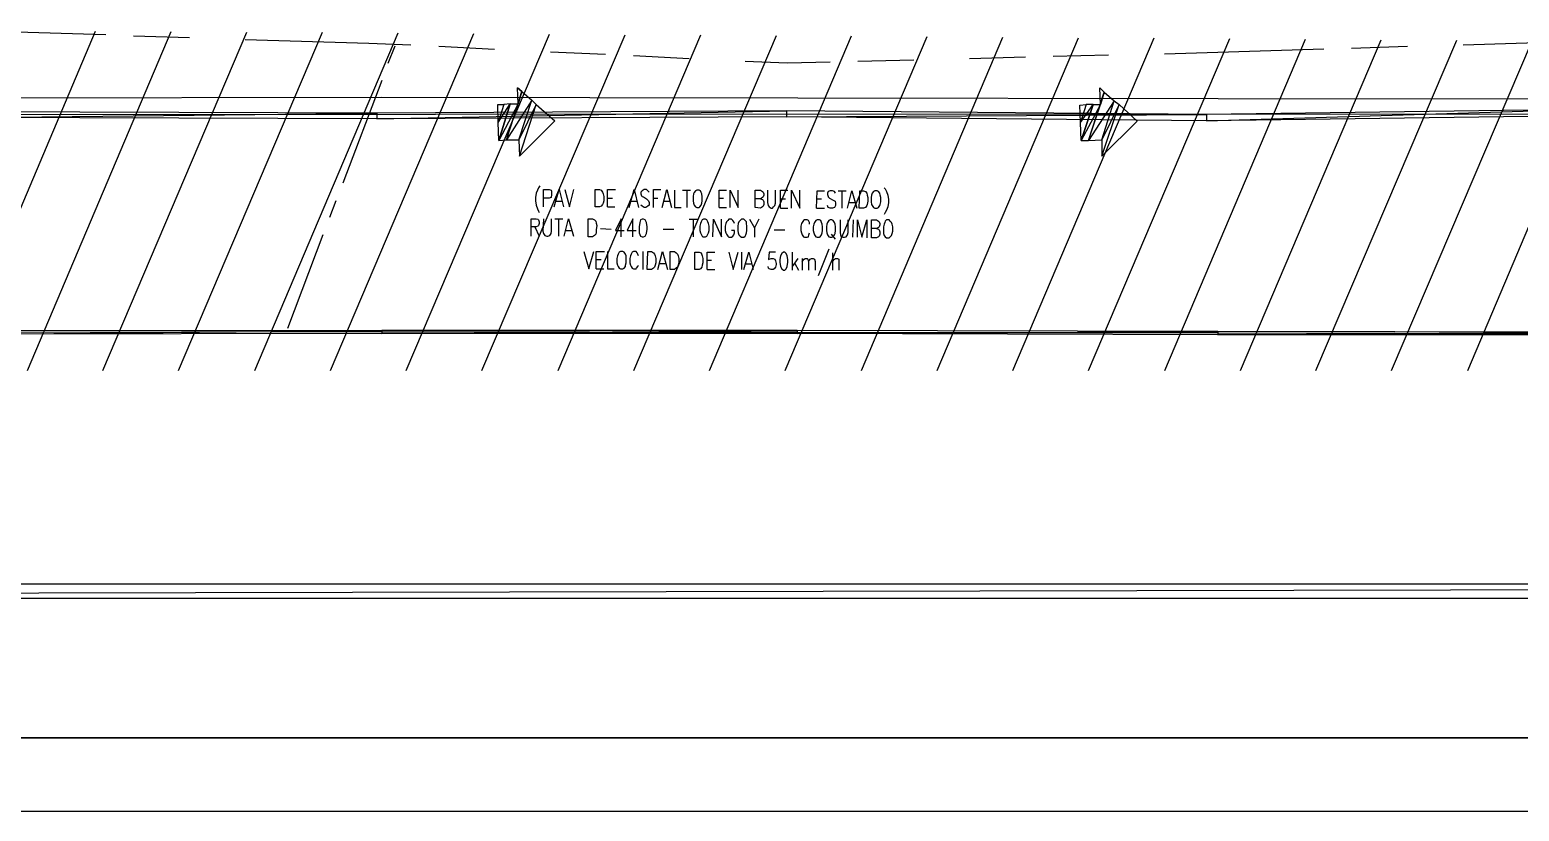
# Model space of a CAD drawing. Header units: metres. Extents: x 1 to 213, y 1 to 147.
# Drawn here: x 50.38 to 75.8, y 1.24 to 14.57 of the extents above; entities that cross this region are included whole.
import ezdxf

# ---------------------------------------------------------------- set-up
doc = ezdxf.new("R2010")
doc.units = ezdxf.units.M
doc.layers.add('00-BASE-ARQUITECTURA', color=8, linetype='Continuous')

msp = doc.modelspace()

# ---------------------------------------------------------------- linework, layer by layer
at = {"layer": '00-BASE-ARQUITECTURA'}
for points in [[(1.266, 146.833), (1.266, 1.238), (208.615, 1.238), (208.615, 146.833)], [(207.366, 145.584), (2.515, 145.584), (2.515, 2.487), (207.366, 2.487)], [(207.366, 145.584), (207.366, 2.487), (2.515, 2.487), (2.515, 145.584)]]:
    msp.add_lwpolyline(points, close=True, dxfattribs=at)
for points in [[(47.621, 14.563), (49.579, 14.552), (51.675, 14.489)], [(51.495, 14.541), (49.04, 8.752)], [(52.786, 14.531), (50.331, 8.752)], [(54.077, 14.52), (51.622, 8.752)], [(55.368, 14.52), (52.913, 8.752)], [(56.66, 14.51), (54.215, 8.752)], [(57.951, 14.499), (55.506, 8.752)], [(59.242, 14.489), (56.797, 8.752)], [(52.151, 14.467), (53.104, 14.436)], [(54.056, 14.404), (56.162, 14.34), (56.882, 14.309)], [(56.607, 14.287), (56.49, 13.991)], [(57.358, 14.287), (58.311, 14.235)], [(60.533, 14.478), (58.088, 8.752)], [(61.824, 14.478), (59.39, 8.752)], [(63.115, 14.467), (60.681, 8.752)], [(64.396, 14.457), (61.972, 8.752)], [(65.687, 14.446), (63.264, 8.752)], [(66.978, 14.436), (64.565, 8.752)], [(68.27, 14.425), (65.857, 8.752)], [(69.561, 14.425), (67.148, 8.752)], [(70.852, 14.414), (68.439, 8.752)], [(72.143, 14.404), (69.741, 8.752)], [(69.741, 14.16), (70.471, 14.182), (72.461, 14.245)], [(73.434, 14.393), (71.032, 8.752)], [(74.725, 14.383), (72.323, 8.752)], [(72.937, 14.256), (73.889, 14.287)], [(76.017, 14.383), (73.614, 8.752)], [(74.842, 14.309), (76.831, 14.372), (77.361, 14.351)], [(77.297, 14.372), (74.916, 8.752)], [(59.263, 14.192), (60.205, 14.15)], [(60.681, 14.129), (61.634, 14.076)], [(62.586, 14.033), (63.306, 14.002), (64.036, 14.023)], [(64.512, 14.033), (65.465, 14.055)], [(66.417, 14.076), (67.37, 14.108)], [(67.846, 14.118), (68.788, 14.139)], [(29.619, 13.398), (31.514, 13.388), (38.012, 13.494), (43.441, 13.43), (49.548, 13.409), (56.384, 13.42), (63.486, 13.409), (70.661, 13.398), (76.694, 13.388), (83.827, 13.409), (85.87, 13.43)], [(56.384, 13.705), (55.718, 11.949)], [(58.946, 13.367), (58.512, 12.689), (58.776, 13.515), (58.946, 13.367)], [(58.702, 13.578), (58.702, 13.578), (58.776, 13.515), (58.702, 13.578), (58.776, 13.515), (58.713, 13.303), (58.702, 13.578)], [(68.883, 13.356), (68.449, 12.679), (68.714, 13.504), (68.883, 13.356)], [(68.714, 13.504), (68.651, 13.293), (68.64, 13.578), (68.714, 13.504)], [(58.469, 13.293), (58.374, 12.986), (58.364, 13.293), (58.469, 13.293)], [(58.575, 13.303), (58.469, 13.293), (58.374, 12.986), (58.575, 13.303)], [(58.575, 13.303), (58.385, 12.679), (58.374, 12.986), (58.575, 13.303)], [(58.512, 12.689), (58.713, 13.303), (58.385, 12.679), (58.512, 12.689)], [(58.713, 13.303), (58.385, 12.679), (58.575, 13.303), (58.713, 13.303)], [(58.723, 12.689), (58.946, 13.367), (58.512, 12.689), (58.723, 12.689)], [(59.02, 13.293), (58.723, 12.689), (58.946, 13.367), (59.02, 13.293)], [(58.734, 12.414), (59.02, 13.293), (58.723, 12.689), (58.734, 12.414)], [(59.337, 13.017), (58.734, 12.414), (59.02, 13.293), (59.337, 13.017)], [(68.407, 13.293), (68.312, 12.986), (68.301, 13.282), (68.407, 13.293)], [(68.524, 13.293), (68.407, 13.293), (68.312, 12.986), (68.524, 13.293)], [(68.524, 13.293), (68.322, 12.679), (68.312, 12.986), (68.524, 13.293)], [(68.449, 12.679), (68.651, 13.293), (68.322, 12.679), (68.449, 12.679)], [(68.651, 13.293), (68.322, 12.679), (68.524, 13.293), (68.651, 13.293)], [(68.672, 12.689), (68.883, 13.356), (68.449, 12.679), (68.672, 12.689)], [(68.968, 13.293), (68.672, 12.689), (68.883, 13.356), (68.968, 13.293)], [(69.275, 13.007), (68.672, 12.414), (68.968, 13.293), (69.275, 13.007)], [(68.672, 12.414), (68.968, 13.293), (68.672, 12.689), (68.672, 12.414)], [(39.811, 13.123), (74.789, 13.134), (99.099, 13.123), (130.066, 13.06), (152.1, 13.102)], [(49.537, 13.166), (49.537, 13.07), (56.3, 13.144), (49.537, 13.166)], [(49.537, 13.07), (56.3, 13.144), (56.3, 13.049), (49.537, 13.07)], [(56.3, 13.144), (56.3, 13.049), (63.295, 13.187), (56.3, 13.144)], [(56.3, 13.049), (63.295, 13.187), (63.295, 13.081), (56.3, 13.049)], [(63.295, 13.187), (63.295, 13.081), (70.46, 13.123), (63.295, 13.187)], [(63.295, 13.081), (70.46, 13.123), (70.46, 13.017), (63.295, 13.081)], [(70.46, 13.123), (70.46, 13.017), (76.8, 13.208), (70.46, 13.123)], [(70.46, 13.017), (76.8, 13.208), (76.8, 13.102), (70.46, 13.017)], [(59.083, 11.906), (59.062, 11.874), (59.041, 11.832), (59.02, 11.779), (59.009, 11.705), (59.009, 11.652), (59.02, 11.578), (59.041, 11.515), (59.062, 11.472), (59.073, 11.451)], [(59.147, 11.546), (59.147, 11.843), (59.242, 11.843), (59.274, 11.832), (59.284, 11.822), (59.284, 11.79), (59.284, 11.747), (59.274, 11.716), (59.274, 11.705), (59.242, 11.695), (59.147, 11.695)], [(59.327, 11.546), (59.411, 11.843), (59.485, 11.546)], [(59.507, 11.843), (59.591, 11.546), (59.665, 11.843)], [(60.025, 11.546), (60.025, 11.843), (60.099, 11.843), (60.131, 11.832), (60.152, 11.8), (60.163, 11.769), (60.173, 11.726), (60.173, 11.652), (60.163, 11.61), (60.152, 11.589), (60.131, 11.557), (60.099, 11.546), (60.025, 11.546)], [(60.237, 11.546), (60.237, 11.843), (60.374, 11.843)], [(60.237, 11.695), (60.321, 11.695)], [(60.607, 11.536), (60.692, 11.843), (60.766, 11.536)], [(60.946, 11.8), (60.925, 11.822), (60.904, 11.843), (60.861, 11.843), (60.829, 11.822), (60.808, 11.8), (60.808, 11.769), (60.819, 11.737), (60.829, 11.726), (60.851, 11.716), (60.904, 11.684), (60.925, 11.663), (60.935, 11.652), (60.946, 11.62), (60.946, 11.578), (60.925, 11.557), (60.893, 11.536), (60.861, 11.536), (60.829, 11.557), (60.808, 11.578)], [(61.02, 11.536), (61.02, 11.843), (61.147, 11.843)], [(61.02, 11.695), (61.094, 11.695)], [(61.168, 11.536), (61.253, 11.843), (61.327, 11.536)], [(61.38, 11.832), (61.38, 11.536), (61.496, 11.536)], [(61.517, 11.832), (61.655, 11.832)], [(61.591, 11.832), (61.591, 11.536)], [(61.761, 11.832), (61.74, 11.822), (61.718, 11.79), (61.708, 11.769), (61.697, 11.726), (61.697, 11.652), (61.708, 11.61), (61.718, 11.578), (61.74, 11.546), (61.761, 11.536), (61.803, 11.536), (61.814, 11.546), (61.835, 11.578), (61.845, 11.61), (61.856, 11.652), (61.856, 11.716), (61.845, 11.769), (61.835, 11.79), (61.824, 11.822), (61.803, 11.832), (61.761, 11.832)], [(62.142, 11.536), (62.142, 11.832), (62.269, 11.832)], [(62.142, 11.695), (62.216, 11.695)], [(62.332, 11.536), (62.332, 11.832), (62.47, 11.536), (62.47, 11.832)], [(62.851, 11.684), (62.883, 11.673), (62.893, 11.663), (62.904, 11.631), (62.904, 11.589), (62.893, 11.557), (62.883, 11.546), (62.851, 11.525), (62.756, 11.536), (62.756, 11.832), (62.851, 11.832), (62.883, 11.811), (62.893, 11.8), (62.904, 11.769), (62.904, 11.747), (62.893, 11.716), (62.883, 11.705), (62.851, 11.684), (62.756, 11.684)], [(62.967, 11.832), (62.967, 11.62), (62.978, 11.568), (62.999, 11.546), (63.031, 11.525), (63.052, 11.525), (63.073, 11.546), (63.094, 11.568), (63.105, 11.61), (63.105, 11.832)], [(63.19, 11.525), (63.19, 11.832), (63.317, 11.832)], [(63.38, 11.525), (63.38, 11.832), (63.518, 11.525), (63.518, 11.832)], [(63.803, 11.525), (63.814, 11.822), (63.941, 11.822)], [(64.131, 11.779), (64.11, 11.811), (64.079, 11.822), (64.036, 11.822), (64.004, 11.811), (63.994, 11.779), (63.994, 11.758), (64.004, 11.726), (64.004, 11.716), (64.026, 11.695), (64.089, 11.663), (64.11, 11.652), (64.121, 11.642), (64.131, 11.61), (64.131, 11.568), (64.11, 11.536), (64.079, 11.525), (64.036, 11.525), (64.004, 11.536), (63.994, 11.568)], [(64.174, 11.822), (64.311, 11.822)], [(64.237, 11.822), (64.237, 11.525)], [(64.333, 11.525), (64.407, 11.822), (64.491, 11.525)], [(64.534, 11.525), (64.544, 11.822), (64.608, 11.822), (64.639, 11.811), (64.661, 11.779), (64.671, 11.747), (64.682, 11.705), (64.682, 11.642), (64.671, 11.589), (64.661, 11.568), (64.639, 11.536), (64.608, 11.525), (64.534, 11.525)], [(64.798, 11.822), (64.777, 11.811), (64.756, 11.779), (64.745, 11.747), (64.735, 11.705), (64.735, 11.631), (64.745, 11.589), (64.756, 11.568), (64.777, 11.536), (64.798, 11.525), (64.841, 11.525), (64.862, 11.536), (64.883, 11.568), (64.893, 11.589), (64.904, 11.631), (64.904, 11.705), (64.893, 11.747), (64.883, 11.779), (64.862, 11.811), (64.841, 11.822), (64.798, 11.822)], [(64.957, 11.874), (64.978, 11.853), (64.999, 11.811), (65.02, 11.747), (65.031, 11.673), (65.031, 11.62), (65.02, 11.546), (64.999, 11.493), (64.978, 11.451), (64.957, 11.419)], [(55.601, 11.652), (55.495, 11.366)], [(59.358, 11.642), (59.454, 11.642)], [(60.237, 11.546), (60.364, 11.546)], [(60.639, 11.642), (60.734, 11.642)], [(61.2, 11.642), (61.295, 11.642)], [(62.142, 11.536), (62.269, 11.536)], [(63.19, 11.684), (63.274, 11.684)], [(63.19, 11.525), (63.317, 11.525)], [(63.803, 11.525), (63.941, 11.525)], [(63.814, 11.684), (63.888, 11.684)], [(64.354, 11.62), (64.46, 11.62)], [(58.935, 11.049), (58.935, 11.345), (59.02, 11.345), (59.051, 11.335), (59.062, 11.324), (59.073, 11.292), (59.073, 11.261), (59.062, 11.229), (59.051, 11.218), (59.02, 11.208), (58.935, 11.208)], [(58.999, 11.208), (59.073, 11.049)], [(59.147, 11.345), (59.136, 11.134), (59.147, 11.091), (59.168, 11.06), (59.2, 11.049), (59.221, 11.049), (59.253, 11.06), (59.274, 11.091), (59.284, 11.134), (59.284, 11.345)], [(59.337, 11.345), (59.475, 11.345)], [(59.401, 11.345), (59.401, 11.049)], [(59.496, 11.049), (59.57, 11.345), (59.655, 11.049)], [(59.909, 11.038), (59.909, 11.345), (59.983, 11.345), (60.015, 11.324), (60.036, 11.303), (60.046, 11.271), (60.057, 11.229), (60.046, 11.155), (60.046, 11.112), (60.036, 11.081), (60.015, 11.06), (59.983, 11.038), (59.909, 11.038)], [(60.47, 11.038), (60.47, 11.345), (60.374, 11.144), (60.523, 11.144)], [(60.671, 11.038), (60.671, 11.345), (60.575, 11.144), (60.724, 11.144)], [(60.829, 11.335), (60.798, 11.324), (60.787, 11.282), (60.777, 11.208), (60.777, 11.165), (60.777, 11.102), (60.798, 11.049), (60.829, 11.038), (60.851, 11.038), (60.882, 11.049), (60.904, 11.091), (60.914, 11.165), (60.914, 11.208), (60.904, 11.282), (60.882, 11.324), (60.851, 11.335), (60.829, 11.335)], [(61.634, 11.335), (61.771, 11.335)], [(61.697, 11.335), (61.697, 11.038)], [(61.877, 11.335), (61.856, 11.324), (61.835, 11.292), (61.824, 11.261), (61.814, 11.218), (61.814, 11.144), (61.824, 11.102), (61.835, 11.081), (61.856, 11.049), (61.867, 11.038), (61.909, 11.038), (61.93, 11.049), (61.951, 11.081), (61.962, 11.102), (61.972, 11.144), (61.972, 11.218), (61.962, 11.261), (61.951, 11.292), (61.93, 11.324), (61.909, 11.335), (61.877, 11.335)], [(62.036, 11.038), (62.047, 11.335), (62.184, 11.038), (62.184, 11.335)], [(62.406, 11.261), (62.396, 11.292), (62.375, 11.314), (62.353, 11.335), (62.311, 11.335), (62.29, 11.314), (62.269, 11.292), (62.258, 11.261), (62.248, 11.218), (62.248, 11.144), (62.258, 11.102), (62.269, 11.081), (62.29, 11.049), (62.311, 11.028), (62.353, 11.028), (62.375, 11.049), (62.396, 11.07), (62.406, 11.102), (62.406, 11.144), (62.353, 11.144)], [(62.523, 11.335), (62.502, 11.314), (62.48, 11.292), (62.47, 11.261), (62.459, 11.218), (62.459, 11.144), (62.47, 11.102), (62.48, 11.07), (62.502, 11.049), (62.523, 11.028), (62.565, 11.028), (62.586, 11.049), (62.597, 11.07), (62.607, 11.102), (62.618, 11.144), (62.618, 11.218), (62.607, 11.261), (62.607, 11.292), (62.586, 11.314), (62.565, 11.335), (62.523, 11.335)], [(62.66, 11.335), (62.745, 11.187), (62.745, 11.028)], [(62.819, 11.335), (62.745, 11.187)], [(63.687, 11.25), (63.687, 11.282), (63.666, 11.314), (63.645, 11.324), (63.602, 11.324), (63.581, 11.314), (63.56, 11.282), (63.549, 11.261), (63.539, 11.218), (63.539, 11.144), (63.549, 11.102), (63.56, 11.07), (63.581, 11.038), (63.602, 11.028), (63.645, 11.028), (63.666, 11.038), (63.676, 11.07), (63.687, 11.102)], [(63.814, 11.324), (63.793, 11.314), (63.772, 11.282), (63.761, 11.25), (63.75, 11.208), (63.75, 11.144), (63.761, 11.102), (63.772, 11.07), (63.793, 11.038), (63.814, 11.028), (63.856, 11.028), (63.867, 11.038), (63.888, 11.07), (63.899, 11.102), (63.909, 11.144), (63.909, 11.208), (63.899, 11.25), (63.888, 11.282), (63.877, 11.314), (63.856, 11.324), (63.814, 11.324)], [(64.036, 11.324), (64.015, 11.314), (63.994, 11.282), (63.983, 11.25), (63.973, 11.208), (63.973, 11.144), (63.983, 11.102), (63.994, 11.07), (64.015, 11.038), (64.036, 11.028), (64.068, 11.028), (64.089, 11.038), (64.11, 11.07), (64.121, 11.091), (64.131, 11.144), (64.131, 11.208), (64.121, 11.25), (64.11, 11.282), (64.089, 11.314), (64.068, 11.324), (64.036, 11.324)], [(64.206, 11.324), (64.206, 11.112), (64.216, 11.07), (64.227, 11.038), (64.258, 11.028), (64.28, 11.028), (64.311, 11.038), (64.333, 11.07), (64.343, 11.112), (64.343, 11.324)], [(64.428, 11.324), (64.417, 11.028)], [(64.502, 11.028), (64.502, 11.324), (64.576, 11.028), (64.661, 11.324), (64.661, 11.017)], [(64.83, 11.176), (64.862, 11.165), (64.872, 11.155), (64.883, 11.123), (64.883, 11.081), (64.872, 11.049), (64.862, 11.038), (64.83, 11.017), (64.745, 11.017), (64.745, 11.324), (64.83, 11.324), (64.862, 11.303), (64.872, 11.292), (64.883, 11.261), (64.883, 11.239), (64.872, 11.208), (64.862, 11.197), (64.83, 11.176), (64.745, 11.176)], [(64.999, 11.324), (64.978, 11.303), (64.968, 11.282), (64.957, 11.25), (64.946, 11.208), (64.946, 11.134), (64.946, 11.091), (64.957, 11.06), (64.978, 11.038), (64.999, 11.017), (65.042, 11.017), (65.063, 11.038), (65.084, 11.06), (65.095, 11.091), (65.105, 11.134), (65.105, 11.208), (65.095, 11.25), (65.084, 11.282), (65.063, 11.303), (65.042, 11.324), (64.999, 11.324)], [(55.379, 11.07), (54.776, 9.472)], [(59.517, 11.144), (59.623, 11.144)], [(60.12, 11.176), (60.3, 11.165)], [(61.189, 11.165), (61.369, 11.165)], [(63.084, 11.155), (63.264, 11.155)], [(64.057, 11.081), (64.121, 10.996)], [(59.835, 10.784), (59.919, 10.488), (60.004, 10.784)], [(60.046, 10.488), (60.046, 10.784), (60.184, 10.784)], [(60.237, 10.784), (60.237, 10.488), (60.353, 10.488)], [(60.459, 10.784), (60.438, 10.774), (60.417, 10.742), (60.406, 10.71), (60.396, 10.668), (60.396, 10.594), (60.406, 10.552), (60.417, 10.53), (60.438, 10.499), (60.459, 10.488), (60.501, 10.488), (60.523, 10.499), (60.544, 10.53), (60.544, 10.552), (60.554, 10.594), (60.554, 10.668), (60.554, 10.71), (60.544, 10.742), (60.523, 10.774), (60.501, 10.784), (60.459, 10.784)], [(60.766, 10.71), (60.755, 10.742), (60.745, 10.763), (60.724, 10.784), (60.681, 10.784), (60.66, 10.774), (60.639, 10.742), (60.628, 10.71), (60.618, 10.668), (60.618, 10.594), (60.628, 10.552), (60.639, 10.53), (60.66, 10.499), (60.681, 10.488), (60.724, 10.488), (60.734, 10.499), (60.755, 10.53), (60.766, 10.552)], [(60.84, 10.784), (60.84, 10.477)], [(60.914, 10.477), (60.925, 10.784), (60.988, 10.784), (61.02, 10.763), (61.041, 10.742), (61.052, 10.71), (61.062, 10.668), (61.062, 10.594), (61.052, 10.552), (61.041, 10.52), (61.02, 10.499), (60.988, 10.477), (60.914, 10.477)], [(61.094, 10.477), (61.179, 10.784), (61.263, 10.477)], [(61.306, 10.477), (61.306, 10.784), (61.38, 10.784), (61.412, 10.763), (61.433, 10.742), (61.443, 10.71), (61.454, 10.668), (61.454, 10.594), (61.443, 10.552), (61.433, 10.52), (61.412, 10.499), (61.38, 10.477), (61.306, 10.477)], [(61.729, 10.477), (61.729, 10.774), (61.803, 10.774), (61.835, 10.763), (61.845, 10.731), (61.856, 10.71), (61.867, 10.668), (61.867, 10.594), (61.856, 10.552), (61.845, 10.52), (61.824, 10.488), (61.803, 10.477), (61.729, 10.477)], [(61.941, 10.477), (61.941, 10.774), (62.068, 10.774)], [(62.311, 10.774), (62.385, 10.477), (62.47, 10.774)], [(62.523, 10.774), (62.523, 10.477)], [(62.565, 10.477), (62.65, 10.774), (62.724, 10.477)], [(63.105, 10.774), (62.999, 10.774), (62.988, 10.647), (62.999, 10.657), (63.031, 10.668), (63.063, 10.668), (63.094, 10.657), (63.105, 10.626), (63.115, 10.583), (63.115, 10.562), (63.105, 10.52), (63.084, 10.488), (63.063, 10.477), (63.031, 10.477), (62.999, 10.488), (62.988, 10.499), (62.978, 10.53)], [(63.242, 10.774), (63.211, 10.753), (63.19, 10.71), (63.179, 10.647), (63.179, 10.604), (63.19, 10.53), (63.211, 10.488), (63.242, 10.467), (63.264, 10.467), (63.285, 10.488), (63.306, 10.53), (63.317, 10.604), (63.317, 10.647), (63.306, 10.71), (63.285, 10.753), (63.264, 10.774), (63.242, 10.774)], [(63.391, 10.774), (63.391, 10.467)], [(64.015, 10.827), (63.835, 10.372)], [(64.079, 10.763), (64.079, 10.467)], [(60.046, 10.647), (60.131, 10.647)], [(60.046, 10.488), (60.173, 10.488)], [(61.126, 10.583), (61.232, 10.583)], [(61.941, 10.636), (62.015, 10.636)], [(61.941, 10.477), (62.068, 10.477)], [(62.597, 10.573), (62.703, 10.573)], [(63.486, 10.668), (63.391, 10.53)], [(63.433, 10.583), (63.496, 10.467)], [(63.56, 10.668), (63.56, 10.467)], [(63.56, 10.615), (63.592, 10.657), (63.613, 10.668), (63.645, 10.668), (63.655, 10.657), (63.666, 10.615), (63.666, 10.467)], [(63.666, 10.615), (63.698, 10.657), (63.719, 10.668), (63.75, 10.668), (63.772, 10.657), (63.782, 10.615), (63.782, 10.467)], [(64.079, 10.615), (64.11, 10.657), (64.131, 10.668), (64.163, 10.668), (64.184, 10.657), (64.184, 10.615), (64.184, 10.467)], [(2.526, 9.44), (8.516, 9.43), (15.935, 9.451), (23.957, 9.409), (31.535, 9.398), (38.012, 9.493), (43.409, 9.43), (49.537, 9.409), (56.384, 9.419), (63.475, 9.409), (70.651, 9.398), (76.694, 9.387), (83.859, 9.409), (91.659, 9.493), (96.516, 9.43), (107.798, 9.377), (115.979, 9.419), (126.203, 9.409), (133.632, 9.387), (140.543, 9.387)], [(49.537, 9.43), (49.537, 9.377), (56.384, 9.44), (49.537, 9.43)], [(49.537, 9.377), (56.384, 9.44), (56.384, 9.387), (49.537, 9.377)], [(56.384, 9.44), (56.384, 9.387), (63.475, 9.44), (56.384, 9.44)], [(56.384, 9.387), (63.475, 9.44), (63.475, 9.387), (56.384, 9.387)], [(63.475, 9.44), (63.475, 9.387), (70.651, 9.419), (63.475, 9.44)], [(63.475, 9.387), (70.651, 9.419), (70.651, 9.366), (63.475, 9.387)], [(70.651, 9.419), (70.651, 9.366), (76.694, 9.409), (70.651, 9.419)], [(70.651, 9.366), (76.694, 9.409), (76.694, 9.366), (70.651, 9.366)], [(5.013, 5.112), (5.013, 4.868), (120.138, 5.112), (5.013, 5.112)], [(5.013, 4.868), (120.138, 5.112), (120.138, 4.868), (5.013, 4.868)]]:
    msp.add_lwpolyline(points, dxfattribs=at)

doc.saveas('drawing.dxf')
